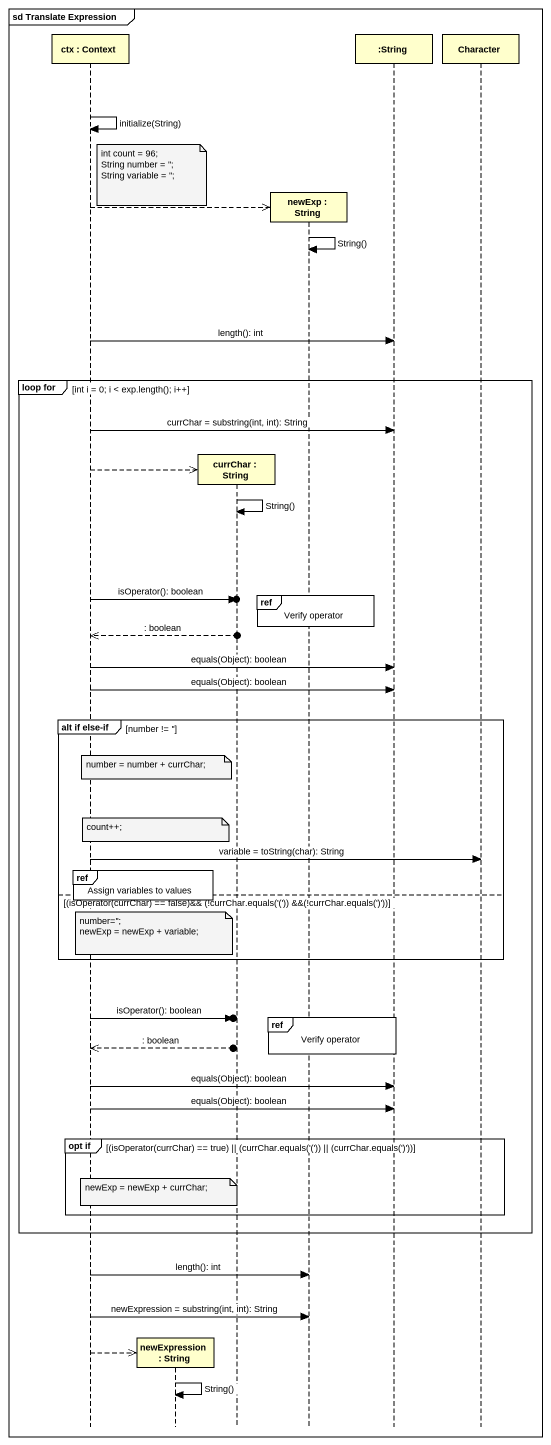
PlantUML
@startuml
mainframe sd Translate Expression
hide footbox
participant "ctx : Context" as ctx
participant "newExpression : String" as newExpression
participant "currChar : String" as currChar
participant "newExp : String" as newExp
participant ":String" as String
participant Character

ctx -> ctx : initialize(String)
note over newExpression
  int count = 96;
  String number = '';
  String variable = '';
end note
ctx -->> newExp **
newExp -> newExp : String()
ctx -> String : length(): int
group loop for [int i = 0; i < exp.length(); i++]
  ctx -> String : currChar = substring(int, int): String
  ctx -->> currChar **
  currChar -> currChar : String()
  ref over newExp : Verify operator
  ctx ->o] : isOperator(): boolean
  ctx <<--o] : : boolean
  ctx -> String : equals(Object): boolean
  ctx -> String : equals(Object): boolean
  group alt if else-if [number != '']
    note over newExpression : number = number + currChar;
    note over newExpression : count++;
    ctx -> Character : variable = toString(char): String
    ref over ctx, newExpression : Assign variables to values
  else (isOperator(currChar) == false)&& (!currChar.equals('(')) &&(!currChar.equals(')'))
    note over newExpression
      number='';
      newExp = newExp + variable;
    end note
  end
  ref over newExp, String : Verify operator
  ctx ->o] : isOperator(): boolean
  ctx <<--o] : : boolean
  ctx -> String : equals(Object): boolean
  ctx -> String : equals(Object): boolean
  group opt if [(isOperator(currChar) == true) || (currChar.equals('(')) || (currChar.equals(')'))]
    note over newExpression : newExp = newExp + currChar;
  end
end
ctx -> newExp : length(): int
ctx -> newExp : newExpression = substring(int, int): String
ctx -->> newExpression **
newExpression -> newExpression : String()
@enduml
